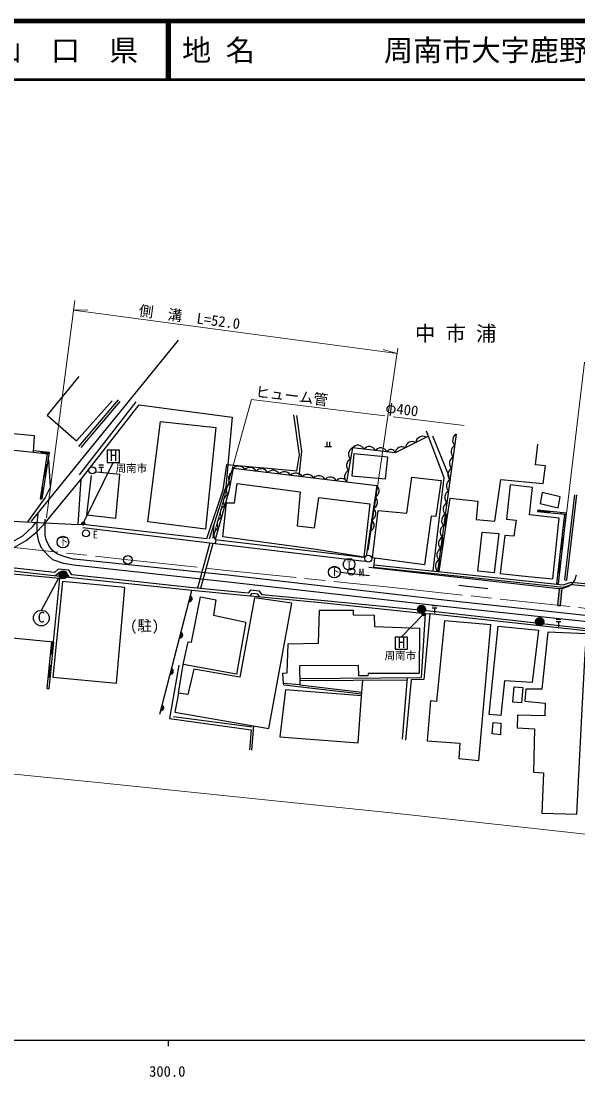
# Model space of a CAD drawing. Units: millimetres, scale not verified. Extents: x 40000 to 680000, y 20000 to 380000.
# Drawn here: x 342774 to 438287, y 198715 to 380000 of the extents above; entities that cross this region are included whole.
import ezdxf
from ezdxf.enums import TextEntityAlignment as Align

# ---------------------------------------------------------------- set-up
doc = ezdxf.new("R2010")
doc.units = ezdxf.units.MM
doc.header["$LTSCALE"] = 1000
doc.linetypes.add('CHAIN', pattern=[18.5, 12, -1.5, 3.5, -1.5])
for name, color, linetype, lineweight in [('M-BGD', 7, 'Continuous', 25), ('M-BGD-EXST', 7, 'Continuous', 25), ('M-BMK', 2, 'CHAIN', 13), ('M-BMK-SRVR', 3, 'Continuous', 25), ('M-STR-HTXT', 7, 'Continuous', 13), ('M-STR-STRC', 7, 'Continuous', 25), ('M-TTL', 2, 'Continuous', 140), ('M-TTL-BAND', 7, 'Continuous', 25), ('M-TTL-LINE', 7, 'Continuous', 50)]:
    doc.layers.add(name, color=color, linetype=linetype, lineweight=lineweight)
doc.layers.add('M-BMK-HTXT', color=7, linetype='Continuous')
doc.layers.add('M-TTL-TXT', color=7, linetype='Continuous')
doc.styles.add('ＭＳ ゴシック', font='')
doc.styles.get('ＭＳ ゴシック').set_extended_font_data('MS Gothic')

msp = doc.modelspace()

# ---------------------------------------------------------------- hatches: boundary and pattern name
at = {"layer": 'M-BGD'}
for points in [[(347573, 305984), (346255, 306126), (346223, 305828), (347227, 305720), (347526, 305688)], [(347241, 303878), (346945, 303925), (346634, 301949), (346930, 301903)], [(346619, 299927), (346323, 299974), (346012, 297998), (346308, 297951)], [(433394, 295892), (431405, 296106), (431373, 295808), (433362, 295594)], [(436306, 295579), (435382, 295679), (435350, 295380), (435973, 295313), (435747, 293330), (436045, 293296)], [(415944, 295249), (415531, 295305), (415259, 293324), (415655, 293270)], [(415366, 291291), (414987, 291343), (414714, 289361), (415077, 289311)], [(435818, 291309), (435520, 291343), (435292, 289356), (435591, 289322)], [(414788, 287332), (414442, 287380), (414185, 285508), (414516, 285474)], [(435363, 287335), (435065, 287369), (434838, 285382), (435136, 285348)], [(350680, 284923, 1), (349280, 284923, 1)], [(371822, 281290), (371580, 280329, 0.82183)], [(412165, 279001, 1), (410765, 279001, 1)], [(432422, 276900, 1), (431022, 276900, 1)], [(370210, 275044), (369960, 274085, 0.82183)], [(348353, 273422), (348004, 273455), (347787, 271365), (348135, 271328)], [(347928, 269339), (347580, 269375), (347373, 267386), (347721, 267350)], [(368590, 268799), (368339, 267841, 0.82183)], [(366970, 262555), (366719, 261596, 0.82183)]]:
    msp.add_hatch(color=256, dxfattribs=at).paths.add_polyline_path(points)
at = {"layer": 'M-BGD-EXST'}
for points in [[(353216, 293599, 1), (353655, 293838, 1)], [(411609, 278035, 1), (412048, 278274, 1)]]:
    msp.add_hatch(color=256, dxfattribs=at).paths.add_polyline_path(points)
at = {"layer": 'M-STR-STRC'}
msp.add_hatch(color=256, dxfattribs=at).paths.add_polyline_path([(435603, 282621), (435147, 282578), (434857, 279676), (435305, 279631)])

# ---------------------------------------------------------------- linework, layer by layer
at = {"layer": 'M-BGD'}
for p, q in [((344540, 294124), (369751, 325203)), ((352672, 306949), (359455, 314987)), ((352798, 302070), (362490, 314645)), ((359704, 314686), (353001, 306764)), ((413368, 308763), (416198, 301770)), ((417427, 309103), (414185, 285508)), ((394898, 306933), (396016, 306933)), ((395217, 307738), (395217, 306933)), ((395697, 307738), (395697, 306933)), ((346223, 305828), (346255, 306126)), ((347526, 305688), (347227, 305720)), ((346945, 303925), (347241, 303878)), ((356113, 303820), (356913, 303820)), ((356113, 303420), (356913, 303420)), ((356513, 303420), (356513, 302498)), ((346634, 301949), (346930, 301903)), ((346925, 293865), (353064, 301376)), ((346323, 299974), (346619, 299927)), ((346012, 297998), (346308, 297951)), ((436061, 284051), (437752, 298681)), ((436409, 284011), (438100, 298641)), ((431405, 296106), (431373, 295808)), ((433394, 295892), (433362, 295594)), ((435382, 295679), (435350, 295380)), ((415944, 295249), (415531, 295305)), ((415672, 293267), (415259, 293324)), ((435747, 293330), (436045, 293296)), ((375160, 290394), (373022, 282626)), ((375661, 290330), (373527, 282577)), ((376072, 290277), (401677, 287256)), ((415366, 291291), (414987, 291343)), ((435520, 291343), (435818, 291309)), ((415077, 289311), (414714, 289361)), ((435292, 289356), (435591, 289322)), ((403417, 287772), (403232, 286242)), ((414788, 287332), (414442, 287380)), ((435065, 287369), (435363, 287335)), ((434838, 285382), (435136, 285348)), ((434611, 283395), (434909, 283361)), ((436061, 284051), (436409, 284011)), ((366577, 261023), (372064, 282251)), ((413285, 279674), (414085, 279674)), ((413285, 279274), (414085, 279274)), ((413685, 279274), (413685, 278352)), ((412852, 278147), (411028, 278323)), ((434562, 277321), (435362, 277321)), ((434562, 276921), (435362, 276921)), ((434962, 276921), (434962, 275999)), ((348004, 273455), (347166, 265397)), ((348353, 273422), (347515, 265360)), ((347787, 271365), (348135, 271328)), ((347580, 269375), (347928, 269339)), ((369772, 264621), (370591, 269522)), ((347373, 267386), (347721, 267350)), ((390547, 266773), (409009, 266919)), ((401180, 264138), (401379, 266858)), ((408195, 256701), (409036, 267269)), ((347166, 265397), (347515, 265360)), ((387824, 266044), (387804, 266276)), ((387824, 266044), (401193, 264493)), ((390563, 266029), (401228, 264791)), ((368931, 260585), (382405, 258836)), ((382326, 254829), (382714, 258969))]:
    msp.add_line(p, q, dxfattribs=at)
for points in [[(352693, 318965), (347258, 312347), (352273, 307903), (358375, 314817)], [(352536, 293586), (353064, 301376), (363040, 314131), (378969, 312012), (377892, 300044), (375020, 291037)], [(353433, 293596), (374656, 291146), (377436, 299515), (378082, 303845), (390068, 302770), (390504, 305536), (389577, 312377)], [(389998, 312290), (390886, 306079), (390442, 301857)], [(412650, 308749), (406938, 305849), (399619, 306704), (398611, 300869)], [(413439, 285585), (415328, 301580), (412330, 309608)], [(414516, 285474), (416358, 298081), (421144, 297570), (420820, 294438), (424039, 294115), (425065, 301316), (432309, 300588), (432719, 303614), (431026, 303820), (431436, 307359)], [(347483, 304745), (347734, 299908), (346870, 298213), (343876, 294020)], [(344924, 305967), (347227, 305720), (346012, 297998)], [(344937, 306268), (347573, 305984), (346308, 297951)], [(379162, 303222), (378397, 299302), (376053, 291017), (401581, 287951)], [(379162, 303222), (403775, 300244), (401982, 288151), (401581, 287951)], [(354769, 301962), (353966, 295207), (358993, 294659), (359732, 302131), (355698, 302532)], [(431373, 295808), (435973, 295313), (434611, 283395)], [(431405, 296106), (436306, 295579), (434909, 283361)], [(329966, 294707), (352536, 293586), (353433, 293596)], [(335477, 288306), (337059, 288342), (338896, 288790), (341227, 289440), (343647, 290806), (345597, 292418), (346925, 293865)], [(335539, 289668), (337315, 289550), (338294, 289668), (340841, 290370), (343078, 291633), (344789, 293195), (345373, 293942)], [(351753, 286591), (350043, 286867), (348210, 287520), (347272, 288344), (346249, 289509), (345830, 290621), (345514, 292078), (345535, 293809), (345708, 295379)], [(351912, 287579), (350512, 287927), (349031, 288493), (348176, 289110), (347538, 289985), (347096, 290920), (346911, 291709), (346900, 293638), (346916, 294488)], [(353354, 293073), (368545, 291241), (376072, 290277), (376278, 290990)], [(412151, 278204), (394274, 280098), (382701, 281185), (372064, 282251), (350877, 284490), (334187, 286346), (316448, 288195), (313933, 264829)], [(412905, 278695), (396606, 280269), (384103, 281499), (383685, 282140), (382120, 282270), (381708, 281787), (371706, 282753), (359126, 284112), (351445, 284920), (350957, 285746), (349156, 285908), (348477, 285303), (332124, 287105)], [(545442, 265485), (504208, 269979), (472608, 273379), (443137, 276521), (414703, 279534), (377809, 283746), (351753, 286591)], [(545853, 266831), (504352, 271069), (472714, 274373), (443242, 277515), (414836, 280645), (378229, 284857), (351862, 287586)], [(403273, 286640), (418682, 285041), (435757, 283208), (437151, 283660), (453986, 282021), (455053, 280979), (482609, 277975), (489896, 277340), (501374, 276014), (511770, 274907)], [(351071, 284470), (350627, 285223), (349344, 285339), (348668, 284736)], [(403232, 286242), (418640, 284644), (435799, 282801), (437195, 283254), (453807, 281637), (454873, 280597), (482566, 277577), (489873, 276810), (501332, 275616), (511728, 274509)], [(383713, 281090), (383371, 281614), (382355, 281698), (381979, 281258)], [(390544, 267123), (411447, 267288), (412151, 278204)], [(412903, 278201), (411870, 266927), (409687, 266911), (408732, 256547)], [(444503, 274788), (440689, 275172), (412903, 278201)], [(444538, 275136), (440725, 275520), (412905, 278695)], [(369829, 269415), (368220, 260254), (382214, 258295), (381960, 254877)]]:
    msp.add_lwpolyline(points, dxfattribs=at)
for points in [[(366710, 311275), (376183, 310192), (374376, 292760), (364484, 293996)], [(344924, 305967), (345041, 308775), (340204, 309273), (339867, 306494)], [(399858, 305673), (399530, 301911), (405300, 301400), (405668, 305148)], [(404052, 295947), (408972, 295484), (409800, 301713), (414821, 301109), (413933, 294942), (413107, 295023), (411958, 286641), (403045, 287821)], [(377372, 291461), (377979, 297258), (379351, 297293), (379855, 300608), (390639, 299185), (390124, 293317), (393076, 293004), (393840, 298228), (402609, 297127), (401581, 287951), (393362, 289273)], [(435106, 294670), (429995, 295224), (430487, 299902), (426690, 300354), (426023, 294490), (427720, 294306), (427325, 291545), (425773, 291703), (424981, 285154), (429749, 284620), (433964, 284252)], [(432185, 299044), (431815, 297144), (434935, 296451), (435257, 298303)], [(421875, 292245), (424705, 292000), (423936, 285247), (421123, 285574)], [(337028, 285441), (335832, 274623), (348353, 273422), (349428, 284277)], [(360560, 282766), (349845, 283792), (348204, 267325), (359138, 266330)], [(370591, 269522), (371431, 273416), (372028, 273333), (373554, 281143), (376204, 280655), (375785, 278020), (381323, 276780), (379740, 267837)], [(389231, 280038), (382805, 280963), (380316, 267328), (372414, 268712), (371386, 264397), (369772, 264621), (369144, 261323), (385261, 258527)], [(393987, 278865), (399730, 278842), (399730, 278061), (403348, 277976), (403416, 276023), (411098, 275767), (411064, 268007), (402299, 268007), (402248, 267600), (400702, 267583), (400651, 269332), (390506, 269319), (390563, 266029), (387804, 266276), (387652, 268026), (388432, 268102), (388584, 273085), (393817, 273180)], [(423378, 276346), (415396, 277016), (414062, 263198), (412978, 263259), (412430, 256402), (418009, 256003), (417887, 253397), (421315, 253051)], [(424637, 276080), (431527, 275400), (430450, 266416), (425718, 266738), (425069, 260787), (423076, 260952)], [(439778, 274786), (433135, 275105), (432109, 265279), (429352, 265302), (429215, 263201), (432660, 262914), (432626, 260727), (427940, 260815), (427860, 258624), (430825, 258475), (430701, 251011), (432366, 250924), (432106, 244004), (438098, 243830), (439014, 261872), (439496, 270375)], [(388112, 265182), (387131, 257128), (400583, 256084), (401180, 264138)], [(427349, 265675), (428820, 265600), (428625, 262930), (427154, 263065)], [(423757, 259574), (425090, 259430), (424994, 257449), (423564, 257593)]]:
    msp.add_lwpolyline(points, close=True, dxfattribs=at)
for centre, radius in [((354992, 302861), 600), ((353901, 292035), 600), ((402343, 287694), 600), ((349980, 284923), 700), ((399426, 285483), 600), ((411465, 279001), 700), ((431722, 276900), 700)]:
    msp.add_circle(centre, radius, dxfattribs=at)
for centre, radius, start, end in [((411647, 307529), 1177, 59.47508, 174.36377), ((418062, 308009), 1261, 120.31316, 224.04216), ((400099, 305630), 1177, 114.09788, 226.30619), ((400541, 306050), 1131, 22.01446, 144.65324), ((402511, 305820), 1131, 22.01446, 144.65324), ((404482, 305589), 1131, 22.01446, 144.65324), ((406211, 305733), 736, 9.00359, 157.66412), ((408109, 305733), 1177, 59.47508, 174.36377), ((409878, 306631), 1177, 59.47508, 174.36377), ((417792, 306044), 1261, 120.31316, 224.04216), ((399793, 303685), 1206, 114.83405, 225.57003), ((417522, 304078), 1261, 120.31316, 224.04216), ((380052, 302326), 1264, 31.38479, 134.81973), ((382022, 302087), 1264, 31.38479, 134.81973), ((383991, 301849), 1264, 31.38479, 134.81973), ((385961, 301611), 1264, 31.38479, 134.81973), ((399455, 301730), 1206, 114.83405, 225.57003), ((417252, 302113), 1261, 120.31316, 224.04216), ((379626, 301428), 1274, 117.80775, 220.11605), ((387930, 301373), 1264, 31.38479, 134.81973), ((389900, 301134), 1264, 31.38479, 134.81973), ((391869, 300896), 1264, 31.38479, 134.81973), ((393839, 300658), 1264, 31.38479, 134.81973), ((395808, 300420), 1264, 31.38479, 134.81973), ((397686, 300450), 1016, 24.38914, 141.81537), ((416982, 300148), 1261, 120.31316, 224.04216), ((379267, 299443), 1317, 117.85881, 216.86545), ((403057, 299348), 1149, 291.85829, 51.27254), ((416712, 298182), 1261, 120.31316, 224.04216), ((378777, 297462), 1317, 115.34355, 213.06549), ((402766, 297386), 1149, 291.85829, 51.27254), ((378237, 295553), 1317, 115.34355, 213.06549), ((402475, 295423), 1149, 291.85829, 51.27254), ((416442, 296212), 1261, 120.31316, 224.04216), ((377697, 293644), 1317, 115.34355, 213.06549), ((402184, 293461), 1149, 291.85829, 51.27254), ((416172, 294246), 1261, 120.31316, 224.04216), ((377157, 291735), 1317, 115.34355, 213.06549), ((415902, 292281), 1261, 120.31316, 224.04216), ((415632, 290315), 1261, 120.31316, 224.04216), ((415362, 288350), 1261, 120.31316, 224.04216), ((415092, 286385), 1261, 120.31316, 224.04216), ((371606, 280834), 505, 267.01155, 64.66974), ((369990, 274589), 505, 266.51763, 64.17582), ((368370, 268345), 505, 266.51763, 64.17582), ((366750, 262100), 505, 266.51763, 64.17582)]:
    msp.add_arc(centre, radius, start, end, dxfattribs=at)
at = {"layer": 'M-BGD-EXST'}
for p, q in [((359642, 306320), (357542, 306320)), ((357542, 306320), (357542, 304220)), ((359642, 304220), (359642, 306320)), ((353435, 293718), (358592, 304220)), ((357542, 304220), (359642, 304220)), ((346266, 278852), (349259, 284412)), ((411828, 278154), (408001, 274240)), ((409051, 274240), (406951, 274240)), ((406951, 274240), (406951, 272140)), ((409051, 272140), (409051, 274240)), ((406951, 272140), (409051, 272140))]:
    msp.add_line(p, q, dxfattribs=at)
for centre, radius in [((353435, 293718), 250), ((349942, 290541), 1000), ((399040, 286733), 1000), ((396510, 285384), 1000), ((346243, 277502), 1350), ((411828, 278154), 250)]:
    msp.add_circle(centre, radius, dxfattribs=at)
at = {"layer": 'M-BMK'}
msp.add_lwpolyline([(337113, 290106), (361069, 287510), (378016, 285664), (406565, 282750), (445362, 278535), (460402, 276888), (480848, 274733), (514962, 271051), (545936, 267653), (554485, 266683), (555357, 266344), (555914, 265934), (556456, 265290), (556807, 264588), (556959, 264005), (557071, 262736)], dxfattribs=at)
at = {"layer": 'M-BMK-SRVR'}
msp.add_circle((361069, 287510), 750, dxfattribs=at)
at = {"layer": 'M-STR-HTXT'}
for p, q in [((347141, 294701), (351968, 332000)), ((351756, 330366), (354211, 330424)), ((351756, 330366), (407260, 322912)), ((402328, 289140), (407394, 323833)), ((407260, 322912), (404908, 323615)), ((434951, 283897), (439398, 321462)), ((406579, 312067), (418809, 310568)), ((375635, 291184), (375919, 293623))]:
    msp.add_line(p, q, dxfattribs=at)
for points in [[(375635, 291184), (382312, 315042), (405175, 312239)], [(517736, 231823), (407336, 243933), (354789, 249395), (300740, 254737), (288468, 255809), (277638, 256585), (269117, 257142), (254332, 257031), (197652, 255857), (132095, 250148), (66508, 243933)]]:
    msp.add_lwpolyline(points, dxfattribs=at)
at = {"layer": 'M-STR-STRC'}
for p, q in [((397556, 285364), (402527, 284821)), ((417867, 283142), (422837, 282599)), ((434857, 279676), (435147, 282578)), ((435305, 279631), (435603, 282621)), ((434853, 279676), (435305, 279631))]:
    msp.add_line(p, q, dxfattribs=at)
msp.add_lwpolyline([(402442, 286239), (434947, 282559), (435754, 282636), (436566, 282919), (437348, 283429), (437793, 283981), (438065, 284916)], dxfattribs=at)
at = {"layer": 'M-TTL'}
msp.add_line((680000, 380000), (40000, 380000), dxfattribs=at)
at = {"layer": 'M-TTL-BAND'}
for p, q in [((40000, 205000), (579000, 205000)), ((368000, 205000), (368000, 204000))]:
    msp.add_line(p, q, dxfattribs=at)
at = {"layer": 'M-TTL-LINE'}
for p, q in [((367750, 380000), (367750, 370000)), ((368250, 380000), (368250, 370000)), ((40000, 370000), (680000, 370000))]:
    msp.add_line(p, q, dxfattribs=at)

# ---------------------------------------------------------------- texts
at = {"layer": 'M-BGD', "style": 'ＭＳ ゴシック'}
for s, p in [('E', (355491, 291833)), ('M', (401173, 285318))]:
    msp.add_text(s, height=1320, dxfattribs=at).set_placement(p, align=Align.MIDDLE_CENTER)
at = {"layer": 'M-BGD-EXST', "style": 'ＭＳ ゴシック'}
for s, height, p in [('H', 1833, (357995, 303912)), ('周南市', 1320, (358985, 302164)), ('下', 1320, (349089, 289554)), ('下', 1320, (395657, 284396)), ('H', 1833, (407404, 271832)), ('周南市', 1320, (405135, 269999))]:
    msp.add_text(s, height=height, dxfattribs=at).set_placement(p, align=Align.BOTTOM_LEFT)
msp.add_text('T', height=1320, dxfattribs=at).set_placement((399051, 286705), align=Align.MIDDLE_CENTER)
msp.add_text('C', height=1833, rotation=357.985, dxfattribs=at).set_placement((345564, 276216), align=Align.BOTTOM_LEFT)
at = {"layer": 'M-BMK-HTXT', "style": 'ＭＳ ゴシック'}
for s, height, p in [('中 市 浦', 2566, (410328, 324311)), ('(駐)', 1833, (361466, 274721))]:
    msp.add_text(s, height=height, dxfattribs=at).set_placement(p, align=Align.BOTTOM_LEFT)
at = {"layer": 'M-STR-HTXT', "style": 'ＭＳ ゴシック'}
for s, rotation, p in [('側\u3000溝\u3000L=52.0', 352.351, (362801, 328883)), ('ヒューム管        φ400', 353.011, (382817, 314980))]:
    msp.add_text(s, height=1833, rotation=rotation, dxfattribs=at).set_placement(p, align=Align.BOTTOM_LEFT)
at = {"layer": 'M-TTL-BAND', "style": 'ＭＳ ゴシック'}
msp.add_text('300.0', height=1833, dxfattribs=at).set_placement((367844, 198195), align=Align.BOTTOM_CENTER)
at = {"layer": 'M-TTL-TXT', "style": 'ＭＳ ゴシック'}
msp.add_text('山\u3000口\u3000県', height=3666, dxfattribs=at).set_placement((350375, 375000), align=Align.MIDDLE_CENTER)
for s, p in [('地 名', (370380, 375000)), ('周南市大字鹿野中', (405024, 375000))]:
    msp.add_text(s, height=3666, dxfattribs=at).set_placement(p, align=Align.MIDDLE_LEFT)

doc.saveas('drawing.dxf')
